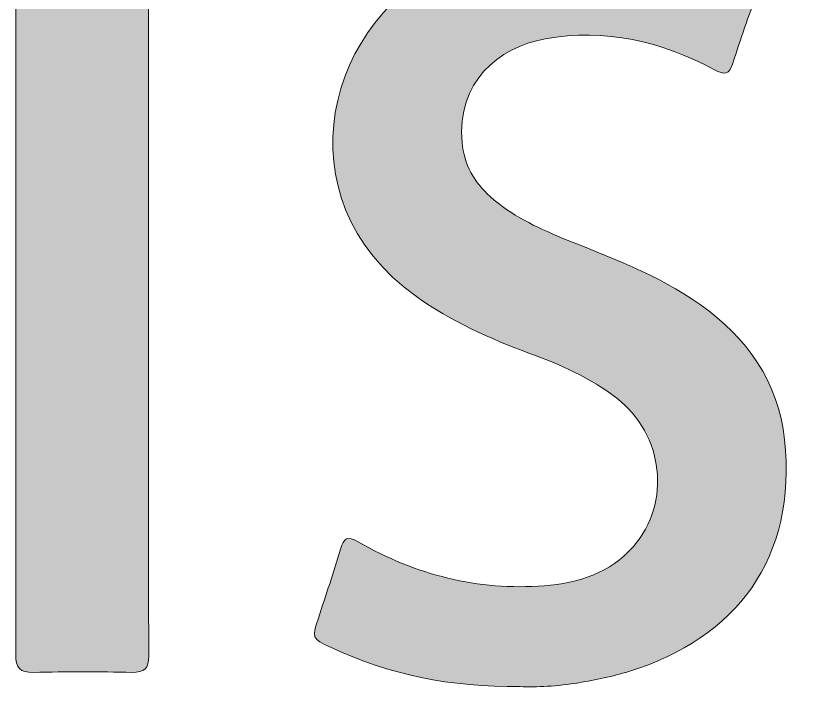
# Model space of a CAD drawing. Extents: x 495 to 1403, y -1247 to -663.
# Drawn here: x 1276.4 to 1402.8, y -1168.2 to -1059.5 of the extents above; entities that cross this region are included whole.
import ezdxf

# ---------------------------------------------------------------- set-up
doc = ezdxf.new("R2010")
doc.units = 0
doc.header["$MEASUREMENT"] = 0
doc.layers.add('katman 1', color=7, linetype='Continuous')

# ---------------------------------------------------------------- blocks, each defined once
blk = doc.blocks.new('block 3')
at = {"layer": 'katman 1', "true_color": 0xffffff}
h = blk.add_hatch(color=7, dxfattribs=at)
h.dxf.hatch_style = 2
edge = h.paths.add_edge_path()
edge.add_spline(control_points=[(1357.99, -1168.12), (1346.71, -1168.22), (1336.77, -1166.18), (1327.34, -1161.76), (1324.27, -1160.32), (1324.3, -1160.27), (1325.35, -1157.05), (1326.57, -1153.32), (1327.83, -1149.61), (1328.95, -1145.85), (1329.48, -1144.09), (1330.01, -1143.67), (1331.8, -1144.69), (1341.11, -1150.03), (1351.11, -1152.64), (1361.88, -1151.79), (1367.41, -1151.36), (1372.54, -1149.75), (1376.3, -1145.44), (1382.48, -1138.36), (1381.17, -1127.34), (1373.61, -1121.45), (1369.37, -1118.14), (1364.5, -1116.02), (1359.51, -1114.19), (1353.06, -1111.81), (1346.84, -1109.01), (1341.21, -1105.01), (1318.87, -1089.12), (1326.44, -1059.58), (1347.63, -1050.56), (1363.63, -1043.74), (1379.47, -1045.29), (1394.99, -1052.56), (1396.58, -1053.3), (1396.87, -1054.29), (1396.29, -1055.88), (1394.91, -1059.64), (1393.59, -1063.42), (1392.38, -1067.23), (1391.79, -1069.07), (1391.05, -1069.19), (1389.39, -1068.3), (1380.82, -1063.69), (1371.71, -1061.56), (1362.01, -1063.3), (1354.44, -1064.66), (1347.71, -1070.32), (1348.59, -1080.06), (1348.92, -1083.67), (1350.54, -1086.47), (1353.15, -1088.82), (1356.52, -1091.86), (1360.56, -1093.77), (1364.69, -1095.48), (1372.36, -1098.66), (1380.21, -1101.41), (1387.08, -1106.29), (1394.68, -1111.69), (1399.72, -1118.77), (1400.73, -1128.11), (1402.81, -1147.38), (1392.9, -1160.31), (1375.55, -1165.67), (1372.91, -1166.48), (1370.18, -1167.03), (1367.45, -1167.49), (1364.03, -1168.06), (1360.57, -1168.24), (1357.99, -1168.12)], knot_values=[0, 0, 0, 0, 1, 1, 1, 2, 2, 2, 3, 3, 3, 4, 4, 4, 5, 5, 5, 6, 6, 6, 7, 7, 7, 8, 8, 8, 9, 9, 9, 10, 10, 10, 11, 11, 11, 12, 12, 12, 13, 13, 13, 14, 14, 14, 15, 15, 15, 16, 16, 16, 17, 17, 17, 18, 18, 18, 19, 19, 19, 20, 20, 20, 21, 21, 21, 22, 22, 22, 23, 23, 23, 23], degree=3, periodic=1)
h = blk.add_hatch(color=7, dxfattribs=at)
h.dxf.hatch_style = 2
edge = h.paths.add_edge_path()
edge.add_spline(control_points=[(1276.45, -1107.26), (1276.45, -1088.87), (1276.45, -1070.48), (1276.45, -1052.09), (1276.45, -1048.92), (1276.5, -1048.88), (1279.69, -1048.87), (1284.92, -1048.86), (1290.15, -1048.92), (1295.38, -1048.85), (1297.28, -1048.82), (1297.92, -1049.54), (1297.92, -1051.43), (1297.88, -1088.67), (1297.88, -1125.91), (1297.92, -1163.15), (1297.93, -1165.19), (1297.22, -1165.84), (1295.23, -1165.81), (1289.93, -1165.71), (1284.61, -1165.69), (1279.31, -1165.81), (1277.08, -1165.87), (1276.4, -1165.09), (1276.41, -1162.89), (1276.48, -1144.35), (1276.45, -1125.8), (1276.45, -1107.26)], knot_values=[0, 0, 0, 0, 1, 1, 1, 2, 2, 2, 3, 3, 3, 4, 4, 4, 5, 5, 5, 6, 6, 6, 7, 7, 7, 8, 8, 8, 9, 9, 9, 9], degree=3, periodic=1)
at = {"layer": 'katman 1', "lineweight": 0}
for points, knots in [([(1357.99, -1168.12), (1346.71, -1168.22), (1336.77, -1166.18), (1327.34, -1161.76), (1324.27, -1160.32), (1324.3, -1160.27), (1325.35, -1157.05), (1326.57, -1153.32), (1327.83, -1149.61), (1328.95, -1145.85), (1329.48, -1144.09), (1330.01, -1143.67), (1331.8, -1144.69), (1341.11, -1150.03), (1351.11, -1152.64), (1361.88, -1151.79), (1367.41, -1151.36), (1372.54, -1149.75), (1376.3, -1145.44), (1382.48, -1138.36), (1381.17, -1127.34), (1373.61, -1121.45), (1369.37, -1118.14), (1364.5, -1116.02), (1359.51, -1114.19), (1353.06, -1111.81), (1346.84, -1109.01), (1341.21, -1105.01), (1318.87, -1089.12), (1326.44, -1059.58), (1347.63, -1050.56), (1363.63, -1043.74), (1379.47, -1045.29), (1394.99, -1052.56), (1396.58, -1053.3), (1396.87, -1054.29), (1396.29, -1055.88), (1394.91, -1059.64), (1393.59, -1063.42), (1392.38, -1067.23), (1391.79, -1069.07), (1391.05, -1069.19), (1389.39, -1068.3), (1380.82, -1063.69), (1371.71, -1061.56), (1362.01, -1063.3), (1354.44, -1064.66), (1347.71, -1070.32), (1348.59, -1080.06), (1348.92, -1083.67), (1350.54, -1086.47), (1353.15, -1088.82), (1356.52, -1091.86), (1360.56, -1093.77), (1364.69, -1095.48), (1372.36, -1098.66), (1380.21, -1101.41), (1387.08, -1106.29), (1394.68, -1111.69), (1399.72, -1118.77), (1400.73, -1128.11), (1402.81, -1147.38), (1392.9, -1160.31), (1375.55, -1165.67), (1372.91, -1166.48), (1370.18, -1167.03), (1367.45, -1167.49), (1364.03, -1168.06), (1360.57, -1168.24), (1357.99, -1168.12)], [0, 0, 0, 0, 1, 1, 1, 2, 2, 2, 3, 3, 3, 4, 4, 4, 5, 5, 5, 6, 6, 6, 7, 7, 7, 8, 8, 8, 9, 9, 9, 10, 10, 10, 11, 11, 11, 12, 12, 12, 13, 13, 13, 14, 14, 14, 15, 15, 15, 16, 16, 16, 17, 17, 17, 18, 18, 18, 19, 19, 19, 20, 20, 20, 21, 21, 21, 22, 22, 22, 23, 23, 23, 23]), ([(1276.45, -1107.26), (1276.45, -1088.87), (1276.45, -1070.48), (1276.45, -1052.09), (1276.45, -1048.92), (1276.5, -1048.88), (1279.69, -1048.87), (1284.92, -1048.86), (1290.15, -1048.92), (1295.38, -1048.85), (1297.28, -1048.82), (1297.92, -1049.54), (1297.92, -1051.43), (1297.88, -1088.67), (1297.88, -1125.91), (1297.92, -1163.15), (1297.93, -1165.19), (1297.22, -1165.84), (1295.23, -1165.81), (1289.93, -1165.71), (1284.61, -1165.69), (1279.31, -1165.81), (1277.08, -1165.87), (1276.4, -1165.09), (1276.41, -1162.89), (1276.48, -1144.35), (1276.45, -1125.8), (1276.45, -1107.26)], [0, 0, 0, 0, 1, 1, 1, 2, 2, 2, 3, 3, 3, 4, 4, 4, 5, 5, 5, 6, 6, 6, 7, 7, 7, 8, 8, 8, 9, 9, 9, 9])]:
    blk.add_open_spline(points, degree=3, knots=knots, dxfattribs=at)
blk = doc.blocks.new('block 2')
at = {"layer": 'katman 1'}
blk.add_blockref('block 3', (0, 0), dxfattribs=at)

msp = doc.modelspace()

# ---------------------------------------------------------------- block references
at = {"layer": 'katman 1'}
msp.add_blockref('block 2', (0, 0), dxfattribs=at)

doc.saveas('drawing.dxf')
